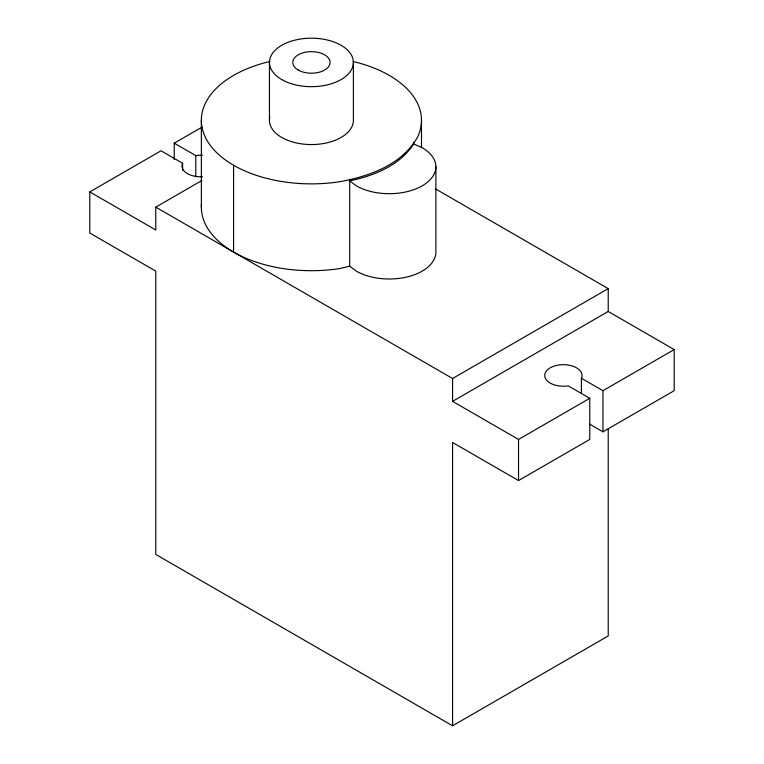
<?xml version="1.0" encoding="UTF-8"?>
<svg xmlns="http://www.w3.org/2000/svg" width="764" height="764" viewBox="0 0 764 764"><rect width="100%" height="100%" fill="white"/><g stroke="black" fill="none" stroke-linecap="round" stroke-linejoin="round"><path stroke-width="1.15" d="M413.687 143.947C399.82 165.501 373.902 175.787 349.711 180.877L356.272 185.814A46.642 26.931 0 0 0 422.234 185.814A46.642 26.931 0 0 0 422.234 147.738L413.687 143.947L413.687 142.419M608.23 428.795L608.23 635.934L452.574 725.8L155.77 554.435L155.77 271.115L89.808 233.039L89.808 191.907L161.042 150.785L182.596 163.229A18.651 10.772 0 0 0 202.565 176.723M174.23 159.619L174.23 143.164L202.107 127.072M89.808 191.907L155.77 229.993L155.77 207.139L201.849 180.533M452.574 378.505L608.23 288.63L608.23 311.483L452.574 401.348L452.574 378.505L155.77 207.139M452.574 401.348L518.536 439.434L589.77 398.302L589.77 439.434L518.536 480.556L452.574 442.48L452.574 725.8M589.77 398.302L568.215 385.858A18.651 10.772 0 0 1 544.799 376.394A18.651 10.772 0 0 1 565.007 364.724A18.651 10.772 0 0 1 581.404 378.247L602.958 390.69L674.192 349.559L674.192 390.69L602.958 431.813L589.617 424.115M435.891 166.772L435.891 252.072A46.642 26.931 0 0 1 407.107 276.95A46.642 26.931 0 0 1 356.272 271.115L349.711 266.178L339.913 268.527A110.064 63.546 0 0 1 201.505 203.835M435.738 189.042L608.23 288.63M608.23 311.483L674.192 349.559M174.23 143.164L195.785 155.608A18.651 10.772 0 0 1 202.565 155.302M602.958 390.69L602.958 431.813M581.404 378.247L581.404 393.517M518.536 439.434L518.536 480.556M421.489 120.32L421.489 147.672M353.398 62.438L353.398 120.32A41.972 24.238 0 0 1 308.685 144.501A41.972 24.238 0 0 1 269.807 117.15M349.711 179.359L349.711 266.178M269.453 62.438L269.453 120.32M233.593 165.253L233.593 252.072M201.362 120.32L201.362 207.139M195.785 155.608L195.785 176.761M182.596 163.229L182.596 170.276M352.968 61.473A110.064 63.546 0 0 1 417.746 136.766C402.17 164.747 369.69 176.178 339.913 181.698A110.064 63.546 0 0 1 207.101 140.576A110.064 63.546 0 0 1 269.883 61.473M281.744 79.571A41.972 24.238 0 0 0 351.975 68.703A41.972 24.238 0 0 0 300.558 39.021A41.972 24.238 0 0 0 281.744 79.571M298.237 70.049A18.651 10.772 0 0 0 329.446 65.227A18.651 10.772 0 0 0 306.593 52.028A18.651 10.772 0 0 0 298.237 70.049"/></g></svg>
